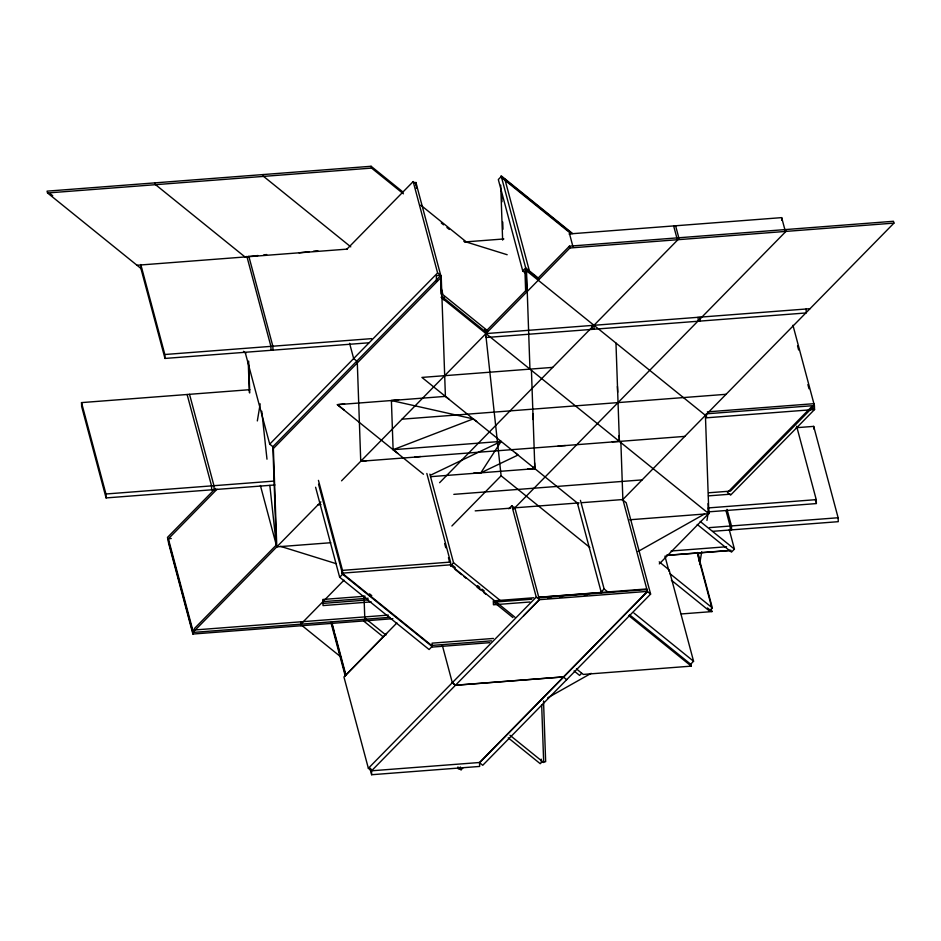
<?xml version="1.0" encoding="UTF-8"?>
<svg xmlns="http://www.w3.org/2000/svg" width="941" height="941" viewBox="0 0 941 941"><rect width="100%" height="100%" fill="white"/><g stroke="black" fill="none" stroke-linecap="round" stroke-linejoin="round"><path stroke-width="1.41" d="M257.34 420.933L260.186 403.854M699.586 564.529L701.727 551.72M706.95 520.408L708.373 511.869L708.079 503.576M473.676 473.123L480.851 472.817L501.13 441.411L393.115 449.704L391.397 400.537L398.631 399.725M346.641 249.424L413.181 181.578L416.334 184.13L416.475 188.459M215.501 488.426L167.451 537.429L192.858 632.458L389.903 617.331M167.933 539.264L217.018 489.214M330.809 542.722L276.795 546.862L273.361 448.516L272.878 446.693L269.726 444.14L437.6 272.949L413.181 181.578M437.6 272.949L440.753 275.501L272.878 446.693L276.313 545.039L194.364 628.6M273.361 448.516L441.247 277.324L415.84 182.295L415.946 185.189M526.101 273.619L522.737 270.914L525.701 267.891L501.106 175.755L572.728 233.627M527.372 289.028L485.474 331.761L486.097 337.513L806.237 312.941L806.096 309.001M537.629 278.571L569.411 246.166L893.456 221.276L893.95 223.111L622.283 500.118M192.858 632.458L320.881 501.906M341.559 480.827L569.905 247.989L893.95 223.111M339.654 577.233L342.618 574.222L432.072 646.502L429.108 649.525L339.654 577.233L315.6 487.25M300.873 624.165L344.006 580.174M439.588 482.709L677.92 239.696L677.426 237.861M451.903 525.972L501.118 475.793L485.944 336.125M450.586 565.741L453.538 562.73L429.849 474.123M396.902 622.93L343.935 676.932L368.366 768.303L371.519 770.855L539.405 599.664L536.252 597.112L511.822 505.74L508.822 508.799M386.563 633.54L345.594 675.32L331.526 622.707M513.598 509.093L785.935 231.404L785.441 229.569M368.366 768.303L536.252 597.112M523.584 615.826L539.416 599.688L647.432 591.395L479.522 762.504L371.507 770.797L371.013 768.962M601.158 591.983L604.122 588.972L580.432 500.365M659.288 563.906L708.502 513.715L708.02 511.892M460.467 766.986L458.42 769.068L457.926 767.244L461.078 769.785L463.078 767.75M622.719 498.953L647.467 591.548L479.592 762.739L482.733 765.292L650.619 594.1L626.188 502.717L623.036 500.177M581.562 673.391L579.597 675.403L574.069 670.933M729.263 529.724L734.439 549.109L731.486 552.12L697.246 524.466M542.216 761.692L540.24 763.704L508.211 737.826M697.516 552.508L712.325 607.886L709.373 610.909L671.356 580.185M690.612 664.275L693.576 661.252L669.145 569.881L659.206 561.848M638.116 551.45L704.538 514.021M547.744 697.799L591.183 673.321M430.755 475.087L501.13 441.411M480.851 472.817L517.997 455.044L515.821 453.103M476.687 421.486L473.264 418.898L393.115 449.704L397.702 453.209M258.022 255.517L245.013 256.964L155.559 184.683L155.065 182.86M263.809 254.87L266.703 254.541M299.015 252.823L309.142 251.694M313.482 251.2L317.823 250.718M344.618 403.877L337.384 404.677L423.474 474.24M349.593 343.324L353.663 358.545L356.815 361.097L357.309 362.92L360.744 461.266L366.531 460.62M414.746 457.126L420.533 456.479M402.936 191.999L371.095 166.275L47.05 191.152L47.544 192.976L141.456 268.867M47.544 192.976L371.589 168.098L403.43 193.822M136.998 265.256L347.182 249.118M464.454 241.978L503.858 238.955M569.046 233.956L781.665 217.63L785.006 230.086M440.623 275.313L436.306 275.642L436.506 281.43M441.106 297.45L443.976 297.227L444.081 300.12M140.785 264.515L164.84 354.51L371.636 338.631M810.013 308.707L485.956 333.585L484.85 329.432M140.55 267.068L164.981 358.439L368.848 342.795M274.913 484.956L106.086 497.918L81.655 406.547L81.514 402.607L249.883 389.68M552.696 367.378L421.933 377.423L578.362 503.811M448.822 398.972L445.411 396.384L337.384 404.677L344.288 410.076M402.019 419.18L726.064 394.303M707.35 411.876L813.906 403.689M706.385 413.817L814.412 405.571L814.553 409.511L730.604 495.107L727.452 492.555L811.401 406.959L814.553 409.511L706.538 417.804L706.397 413.864M360.744 461.266L684.789 436.389M796.18 427.72L813.694 426.379L838.125 517.75L838.266 521.679L712.808 531.312M81.514 402.607L105.945 493.99L274.313 481.063M431.225 476.628L534.864 468.665L531.43 370.319M318.082 504.776L320.999 504.552M453.821 494.354L642.127 479.898M708.561 492.79L730.451 491.108L814.4 405.512L792.945 325.268M475.193 510.869L510.469 508.164M513.151 507.952L579.08 502.894M581.997 502.67L622.871 499.53M708.467 495.872L730.369 494.19M392.879 618.696L192.905 634.046L168.474 542.675L168.345 538.734L171.262 538.511M708.373 511.869L816.388 503.576L816.247 499.636L708.232 507.928L708.855 513.692L629.682 519.773M709.549 527.619L838.125 517.75M318.434 480.369L342.5 570.364L450.516 562.071L450.645 566M341.665 571.328L342.159 573.163L450.174 564.859L514.892 617.155M671.109 551.003L726.57 546.745M666.863 555.284L731.086 550.344M666.228 555.449L730.463 550.509M365.132 596.229L322.798 599.476L323.022 605.581L371.189 601.887M322.881 601.652L368.143 598.241M322.939 603.404L368.19 599.935M538.758 597.241L646.773 588.948M533.759 597.758L493.296 600.864L493.437 604.792L529.924 601.993M538.087 597.429L601.311 592.571L577.256 502.576M538.922 597.853L646.938 589.56M531.771 599.229L493.813 602.146L512.927 617.59M547.827 598.005L550.744 597.782M559.507 597.1L562.424 596.876M584.314 595.194L587.231 594.971M168.345 538.734L192.776 630.117L388.362 615.096M681.284 613.955L711.937 611.603L711.443 609.78M493.39 638.445L432.084 643.15L432.225 647.079L489.708 642.668M491.461 640.845L431.613 645.444L342.159 573.163M629.458 614.744L690.8 664.311L691.282 666.134L583.267 674.426L576.445 668.91M455.444 685.201L563.471 676.908L455.468 685.283L452.315 682.707L442.317 645.326M369.789 767.809L371.648 774.725L479.663 766.433L479.522 762.504M612.238 441.717L619.401 441.411L615.967 343.065M558.225 445.858L565.4 445.552M527.689 468.971L534.864 468.665L534.606 462.843M391.397 400.537L473.264 418.898M463.842 241.249L507.175 254.729M280.5 546.345L336.419 563.741M571.716 233.439L501.271 176.52L498.318 179.531L522.737 270.914M501.6 177.578L570.987 233.65M525.701 267.891L539.122 278.736M526.784 290.651L526.031 268.95L538.393 278.948M526.031 268.95L526.513 270.785L705.421 415.346L708.855 513.692L441.976 298.038M420.768 205.138L466.618 242.178M441.294 222.993L443.552 224.817M446.916 227.534L449.316 229.463M487.685 330.844L442.964 294.698L440.741 286.393M441.482 296.215L486.579 332.655M700.21 521.443L734.439 549.109M350.781 246.86L263.574 176.39L263.08 174.567M669.839 573.563L712.325 607.886M707.444 607.968L711.937 611.603M647.467 591.548L650.619 594.1M501.118 475.793L589.831 547.462M511.822 505.74L514.974 508.293M604.122 588.972L607.427 591.654M633.94 613.062L693.576 661.252M628.823 615.661L691.282 666.134M50.461 193.905L52.731 195.752M243.507 351.322L245.777 353.169M453.538 562.73L499.918 600.205M451.915 564.835L455.256 567.541M477.546 585.549L479.769 587.349M482.004 589.148L484.227 590.948M454.997 569.317L461.619 574.669M463.831 576.457L466.042 578.245M477.087 587.16L480.404 589.842M483.709 592.512L485.921 594.3M563.53 677.144L566.682 679.696M369.531 593.842L371.754 595.641M452.315 682.707L455.468 685.26M385.951 635.069L364.779 617.955L364.014 596.265M509.963 735.262L543.686 762.516L541.663 704.668M363.544 620.931L383.422 636.998M301.649 625.271L341.454 657.43M457.926 767.244L461.078 769.785M532.688 466.736L534.864 468.665M797.521 345.817L798.638 349.97M807.884 384.587L809.001 388.739M796.639 426.261L816.247 499.636M815.282 499.412L816.023 502.188M675.603 225.769L678.932 238.238M673.65 225.922L676.979 238.379M727.005 509.328L731.451 525.937L731.592 529.877M726.04 510.81L730.11 526.043L730.251 529.983M697.61 554.614L711.314 605.839M664.946 556.131L669.016 571.352M569.552 233.909L572.881 246.377M569.411 246.166L569.905 247.989M504.823 179.037L529.254 270.408L524.937 270.737L525.643 290.992M514.703 507.246L539.416 599.688M371.095 166.275L371.589 168.098M426.826 473.464L450.516 562.071M444.658 543.592L445.763 547.744M448.434 557.695L449.539 561.848M318.552 484.227L342.63 574.292L342.5 570.364M248.8 256.223L272.855 346.217L272.996 350.146M246.86 256.375L270.914 346.359L271.055 350.299M331.902 622.66L334.49 632.352M334.867 633.74L345.97 675.273M330.926 622.436L345.371 676.438M245.295 352.769L269.726 444.14M260.398 485.509L276.795 546.862M189.529 394.314L213.96 485.697L214.101 489.626M187.118 394.502L211.549 485.874L211.678 489.814M698.328 552.885L699.281 561.612M261.763 411.182L266.985 459.196M269.832 485.391L276.313 545.039M617.437 386.41L617.684 392.232M619.154 435.577L619.401 441.411M532.888 413.664L533.147 419.498M813.694 426.379L813.789 429.002M781.665 217.63L781.759 220.253M700.033 317.152L700.163 321.081M698.081 317.293L698.222 321.234M620.884 442.599L622.895 500.447M593.971 325.292L594.112 329.221M592.007 325.445L592.148 329.374M543.533 700.974L545.651 761.716L541.334 762.045L541.228 759.152M526.513 270.785L529.948 369.131M501.765 194.552L502.012 201.786M502.729 222.029L502.976 229.263M500.706 185.154L502.635 240.108M441.247 277.324L445.411 396.384M440.753 275.501L441.411 294.298M440.882 282.547L441.282 294.11M371.507 770.797L371.648 774.725M300.791 621.813L300.92 625.753M248.647 361.097L249.753 392.915M248.259 362.167L249.318 392.538M192.776 630.117L192.905 634.046M164.84 354.51L164.981 358.439M105.945 493.99L106.086 497.918"/></g></svg>
